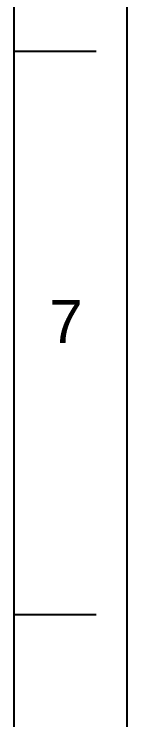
# Model space of a CAD drawing. Header units: millimetres. Extents: x 4859 to 5453, y 1404 to 2244.
# Drawn here: x 5433.2 to 5453.2, y 1504.9 to 1630.2 of the extents above; entities that cross this region are included whole.
import ezdxf

# ---------------------------------------------------------------- set-up
doc = ezdxf.new("R2010")
doc.units = ezdxf.units.MM
doc.styles.get("Standard").update_dxf_attribs({"font": 'arial.ttf'})

msp = doc.modelspace()

# ---------------------------------------------------------------- linework, layer by layer
at = {"color": 7, "linetype": 'Continuous'}
for p, q in [((5453.16, 2243.6), (5453.16, 1403.6)), ((5433.16, 1423.6), (5433.16, 2223.6)), ((5433.16, 1623.6), (5447.7, 1623.6)), ((5433.16, 1523.6), (5447.7, 1523.6))]:
    msp.add_line(p, q, dxfattribs=at)

# ---------------------------------------------------------------- texts
at = {"insert": (5442.36, 1575.58), "char_height": 7.62, "attachment_point": 5}
msp.add_mtext_dynamic_manual_height_columns('7', width=50, gutter_width=12.5, heights=[0], dxfattribs=at)

doc.saveas('drawing.dxf')
